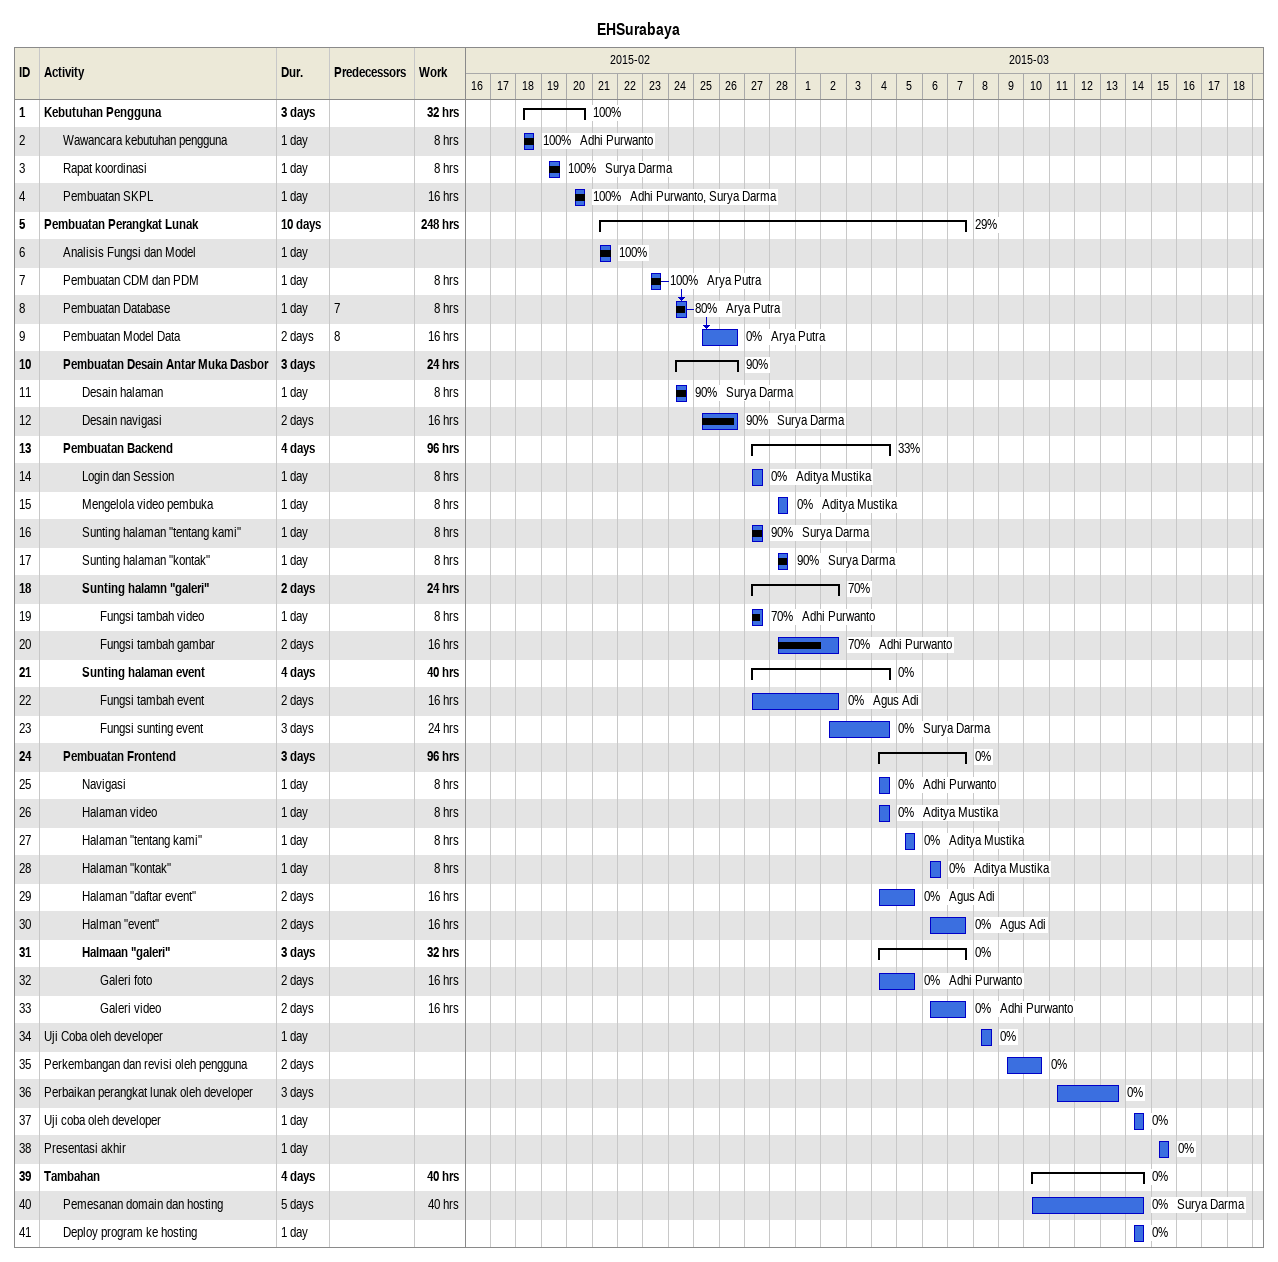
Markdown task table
EHSurabaya

| ID | Level | Task | Duration | Start | Finish | Predecessors | Resources | % complete | Work (h) |
|---|---|---|---|---|---|---|---|---|---|
| 1 | 1 | **Kebutuhan Pengguna** | 3d | 2015-02-18 | 2015-02-20 |  |  | 100 | 32 |
| 2 | 2 | Wawancara kebutuhan pengguna | 1d | 2015-02-18 | 2015-02-18 |  | Adhi Purwanto | 100 | 8 |
| 3 | 2 | Rapat koordinasi | 1d | 2015-02-19 | 2015-02-19 |  | Surya Darma | 100 | 8 |
| 4 | 2 | Pembuatan SKPL | 1d | 2015-02-20 | 2015-02-20 |  | Adhi Purwanto, Surya Darma | 100 | 16 |
| 5 | 1 | **Pembuatan Perangkat Lunak** | 10d | 2015-02-21 | 2015-03-07 |  |  | 29 | 248 |
| 6 | 2 | Analisis Fungsi dan Model | 1d | 2015-02-21 | 2015-02-21 |  |  | 100 |  |
| 7 | 2 | Pembuatan CDM dan PDM | 1d | 2015-02-23 | 2015-02-23 |  | Arya Putra | 100 | 8 |
| 8 | 2 | Pembuatan Database | 1d | 2015-02-24 | 2015-02-24 | 7 | Arya Putra | 80 | 8 |
| 9 | 2 | Pembuatan Model Data | 2d | 2015-02-25 | 2015-02-26 | 8 | Arya Putra | 0 | 16 |
| 10 | 2 | **Pembuatan Desain Antar Muka Dasbor** | 3d | 2015-02-24 | 2015-02-26 |  |  | 90 | 24 |
| 11 | 3 | Desain halaman | 1d | 2015-02-24 | 2015-02-24 |  | Surya Darma | 90 | 8 |
| 12 | 3 | Desain navigasi | 2d | 2015-02-25 | 2015-02-26 |  | Surya Darma | 90 | 16 |
| 13 | 2 | **Pembuatan Backend** | 4d | 2015-02-27 | 2015-03-04 |  |  | 33 | 96 |
| 14 | 3 | Login dan Session | 1d | 2015-02-27 | 2015-02-27 |  | Aditya Mustika | 0 | 8 |
| 15 | 3 | Mengelola video pembuka | 1d | 2015-02-28 | 2015-02-28 |  | Aditya Mustika | 0 | 8 |
| 16 | 3 | Sunting halaman "tentang kami" | 1d | 2015-02-27 | 2015-02-27 |  | Surya Darma | 90 | 8 |
| 17 | 3 | Sunting halaman "kontak" | 1d | 2015-02-28 | 2015-02-28 |  | Surya Darma | 90 | 8 |
| 18 | 3 | **Sunting halamn "galeri"** | 2d | 2015-02-27 | 2015-03-02 |  |  | 70 | 24 |
| 19 | 4 | Fungsi tambah video | 1d | 2015-02-27 | 2015-02-27 |  | Adhi Purwanto | 70 | 8 |
| 20 | 4 | Fungsi tambah gambar | 2d | 2015-02-28 | 2015-03-02 |  | Adhi Purwanto | 70 | 16 |
| 21 | 3 | **Sunting halaman event** | 4d | 2015-02-27 | 2015-03-04 |  |  | 0 | 40 |
| 22 | 4 | Fungsi tambah event | 2d | 2015-02-27 | 2015-03-02 |  | Agus Adi | 0 | 16 |
| 23 | 4 | Fungsi sunting event | 3d | 2015-03-02 | 2015-03-04 |  | Surya Darma | 0 | 24 |
| 24 | 2 | **Pembuatan Frontend** | 3d | 2015-03-04 | 2015-03-07 |  |  | 0 | 96 |
| 25 | 3 | Navigasi | 1d | 2015-03-04 | 2015-03-04 |  | Adhi Purwanto | 0 | 8 |
| 26 | 3 | Halaman video | 1d | 2015-03-04 | 2015-03-04 |  | Aditya Mustika | 0 | 8 |
| 27 | 3 | Halaman "tentang kami" | 1d | 2015-03-05 | 2015-03-05 |  | Aditya Mustika | 0 | 8 |
| 28 | 3 | Halaman "kontak" | 1d | 2015-03-06 | 2015-03-06 |  | Aditya Mustika | 0 | 8 |
| 29 | 3 | Halaman "daftar event" | 2d | 2015-03-04 | 2015-03-05 |  | Agus Adi | 0 | 16 |
| 30 | 3 | Halman "event" | 2d | 2015-03-06 | 2015-03-07 |  | Agus Adi | 0 | 16 |
| 31 | 3 | **Halmaan "galeri"** | 3d | 2015-03-04 | 2015-03-07 |  |  | 0 | 32 |
| 32 | 4 | Galeri foto | 2d | 2015-03-04 | 2015-03-05 |  | Adhi Purwanto | 0 | 16 |
| 33 | 4 | Galeri video | 2d | 2015-03-06 | 2015-03-07 |  | Adhi Purwanto | 0 | 16 |
| 34 | 1 | Uji Coba oleh developer | 1d | 2015-03-08 | 2015-03-08 |  |  | 0 |  |
| 35 | 1 | Perkembangan dan revisi oleh pengguna | 2d | 2015-03-09 | 2015-03-10 |  |  | 0 |  |
| 36 | 1 | Perbaikan perangkat lunak oleh developer | 3d | 2015-03-11 | 2015-03-13 |  |  | 0 |  |
| 37 | 1 | Uji coba oleh developer | 1d | 2015-03-14 | 2015-03-14 |  |  | 0 |  |
| 38 | 1 | Presentasi akhir | 1d | 2015-03-15 | 2015-03-15 |  |  | 0 |  |
| 39 | 1 | **Tambahan** | 4d | 2015-03-10 | 2015-03-14 |  |  | 0 | 40 |
| 40 | 2 | Pemesanan domain dan hosting | 5d | 2015-03-10 | 2015-03-14 |  | Surya Darma | 0 | 40 |
| 41 | 2 | Deploy program ke hosting | 1d | 2015-03-14 | 2015-03-14 |  |  | 0 |  |
